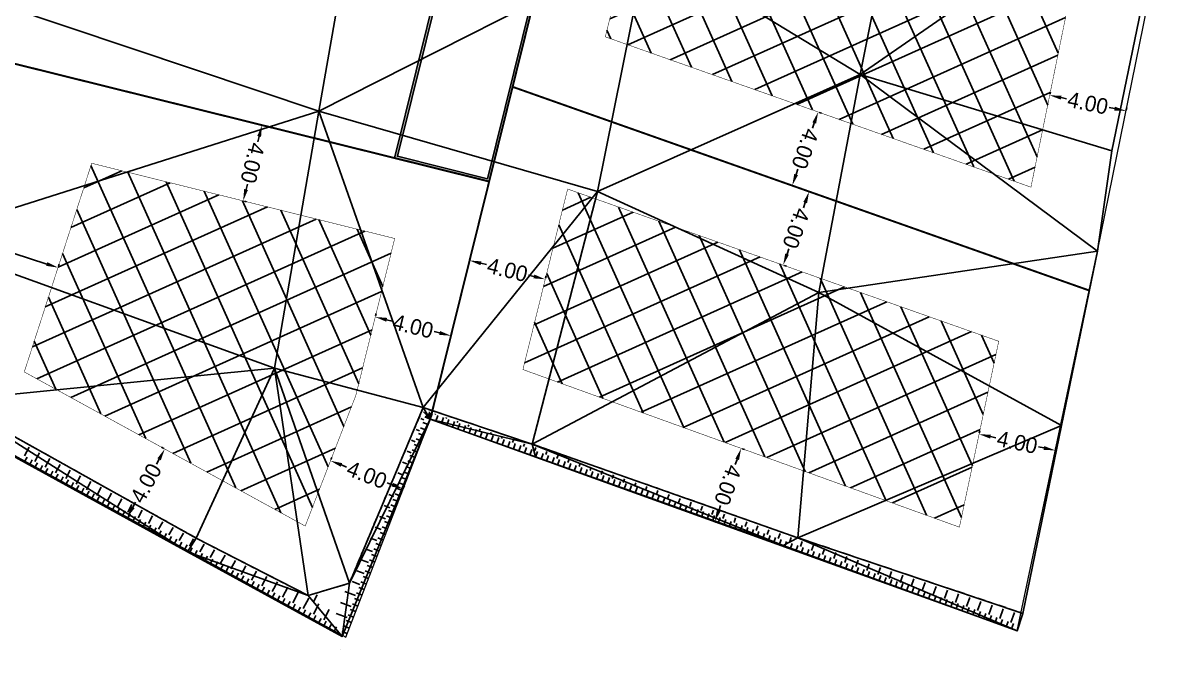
# Model space of a CAD drawing. Header units: metres. Extents: x 1851473 to 1851984, y 5183046 to 5183298.
# Drawn here: x 1851509.9 to 1851568.8, y 5183206.9 to 5183239 of the extents above; entities that cross this region are included whole.
import ezdxf

# ---------------------------------------------------------------- set-up
doc = ezdxf.new("R2010")
doc.units = ezdxf.units.M
doc.header["$LTSCALE"] = 2.5
doc.linetypes.add('L8', pattern=[0.225, 0.15, -0.075])
for name, color, linetype in [('PRO_IMPLANTATION_MAISON', 140, 'L8'), ('PRO_IMPLANTATION_MAISON_COT', 140, 'CONTINUOUS'), ('PRO_VOI_BORDURES', 140, 'CONTINUOUS'), ('TAL_HACH', 44, 'CONTINUOUS'), ('TN_', 94, 'CONTINUOUS')]:
    doc.layers.add(name, color=color, linetype=linetype)
doc.layers.add('PRO_PAR', color=1, linetype='CONTINUOUS', lineweight=35)
doc.layers.add('TAL', color=34, linetype='CONTINUOUS', lineweight=25)
doc.layers.add('PRO_PAR_SURF', color=7, linetype='CONTINUOUS', lineweight=20, true_color=0x285a87)
doc.styles.add('Ecriture', font='')
doc.styles.get('Ecriture').set_extended_font_data('NewsGoth BT')
doc.dimstyles.new('Voirie', dxfattribs={"dimtxt": 0.8, "dimasz": 0.6, "dimexe": 0.18, "dimexo": 0.0625, "dimgap": 0, "dimtad": 0, "dimzin": 0, "dimdsep": 46, "dimtxsty": 'Ecriture', "dimcen": 0.04, "dimclrd": 256, "dimclre": 256, "dimclrt": 256, "dimaunit": 2, "dimadec": 3, "dimazin": 0, "dimtfac": 1, "dimtofl": 0, "dimtmove": 0, "dimatfit": 0, "dimfxl": 1, "dimtolj": 1, "dimtzin": 0, "dimlwd": -1, "dimarcsym": 0})
pattern_1 = [(24.21, (1851429.304, 5183182.4787), (-0.651005, 1.447877), []), (114.21, (1851429.304, 5183182.4787), (-1.447877, -0.651005), [])]

# ---------------------------------------------------------------- blocks, each defined once
blk = doc.blocks.new('*D57')
at = {"layer": 'PRO_IMPLANTATION_MAISON_COT', "lineweight": -2, "transparency": 16777216}
for p, q in [((1851562.552, 5183235.348), (1851562.576, 5183235.463)), ((1851566.471, 5183234.548), (1851566.495, 5183234.663))]:
    blk.add_line(p, q, dxfattribs=at)
at = {"layer": 'PRO_IMPLANTATION_MAISON_COT', "transparency": 16777216}
for p, q in [((1851563.128, 5183235.167), (1851563.407, 5183235.11)), ((1851565.871, 5183234.607), (1851565.592, 5183234.664))]:
    blk.add_line(p, q, dxfattribs=at)
for points in [[(1851563.148, 5183235.265), (1851563.108, 5183235.069), (1851562.54, 5183235.287)], [(1851565.891, 5183234.705), (1851565.851, 5183234.509), (1851566.459, 5183234.487)]]:
    blk.add_solid(points, dxfattribs=at)
at = {"layer": 'PRO_IMPLANTATION_MAISON_COT', "transparency": 16777216, "insert": (1851564.499, 5183234.887), "char_height": 0.8, "attachment_point": 5, "rotation": 348.4643, "style": 'Ecriture'}
blk.add_mtext('\\A1;4.00', dxfattribs=at)
blk = doc.blocks.new('*D59')
at = {"layer": 'PRO_IMPLANTATION_MAISON_COT', "lineweight": -2, "transparency": 16777216}
for p, q in [((1851550.72, 5183234.412), (1851550.831, 5183234.373)), ((1851549.389, 5183230.64), (1851549.5, 5183230.601))]:
    blk.add_line(p, q, dxfattribs=at)
at = {"layer": 'PRO_IMPLANTATION_MAISON_COT', "transparency": 16777216}
for p, q in [((1851550.462, 5183233.867), (1851550.367, 5183233.598)), ((1851549.53, 5183231.227), (1851549.625, 5183231.495))]:
    blk.add_line(p, q, dxfattribs=at)
for points in [[(1851550.556, 5183233.834), (1851550.367, 5183233.9), (1851550.661, 5183234.433)], [(1851549.624, 5183231.193), (1851549.436, 5183231.26), (1851549.33, 5183230.661)]]:
    blk.add_solid(points, dxfattribs=at)
at = {"layer": 'PRO_IMPLANTATION_MAISON_COT', "transparency": 16777216, "insert": (1851549.996, 5183232.547), "char_height": 0.8, "attachment_point": 5, "rotation": 250.56393, "style": 'Ecriture'}
blk.add_mtext('\\A1;4.00', dxfattribs=at)
blk = doc.blocks.new('*D60')
at = {"layer": 'PRO_IMPLANTATION_MAISON_COT', "lineweight": -2, "transparency": 16777216}
for p, q in [((1851550.257, 5183230.334), (1851550.368, 5183230.295)), ((1851548.926, 5183226.562), (1851549.037, 5183226.523))]:
    blk.add_line(p, q, dxfattribs=at)
at = {"layer": 'PRO_IMPLANTATION_MAISON_COT', "transparency": 16777216}
for p, q in [((1851549.999, 5183229.789), (1851549.904, 5183229.52)), ((1851549.067, 5183227.148), (1851549.162, 5183227.417))]:
    blk.add_line(p, q, dxfattribs=at)
for points in [[(1851550.093, 5183229.755), (1851549.904, 5183229.822), (1851550.198, 5183230.354)], [(1851549.161, 5183227.115), (1851548.973, 5183227.181), (1851548.867, 5183226.582)]]:
    blk.add_solid(points, dxfattribs=at)
at = {"layer": 'PRO_IMPLANTATION_MAISON_COT', "transparency": 16777216, "insert": (1851549.533, 5183228.468), "char_height": 0.8, "attachment_point": 5, "rotation": 250.56393, "style": 'Ecriture'}
blk.add_mtext('\\A1;4.00', dxfattribs=at)
blk = doc.blocks.new('*D61')
at = {"layer": 'PRO_IMPLANTATION_MAISON_COT', "lineweight": -2, "transparency": 16777216}
for p, q in [((1851558.93, 5183217.978), (1851558.954, 5183218.093)), ((1851562.843, 5183217.149), (1851562.868, 5183217.264))]:
    blk.add_line(p, q, dxfattribs=at)
at = {"layer": 'PRO_IMPLANTATION_MAISON_COT', "transparency": 16777216}
for p, q in [((1851559.504, 5183217.792), (1851559.783, 5183217.733)), ((1851562.243, 5183217.212), (1851561.965, 5183217.271))]:
    blk.add_line(p, q, dxfattribs=at)
for points in [[(1851559.525, 5183217.89), (1851559.483, 5183217.694), (1851558.917, 5183217.917)], [(1851562.264, 5183217.31), (1851562.223, 5183217.115), (1851562.83, 5183217.088)]]:
    blk.add_solid(points, dxfattribs=at)
at = {"layer": 'PRO_IMPLANTATION_MAISON_COT', "transparency": 16777216, "insert": (1851560.874, 5183217.502), "char_height": 0.8, "attachment_point": 5, "rotation": 348.04868, "style": 'Ecriture'}
blk.add_mtext('\\A1;4.00', dxfattribs=at)
blk = doc.blocks.new('*D62')
at = {"layer": 'PRO_IMPLANTATION_MAISON_COT', "lineweight": -2, "transparency": 16777216}
for p, q in [((1851546.771, 5183217.171), (1851546.881, 5183217.131)), ((1851545.413, 5183213.409), (1851545.524, 5183213.369))]:
    blk.add_line(p, q, dxfattribs=at)
at = {"layer": 'PRO_IMPLANTATION_MAISON_COT', "transparency": 16777216}
for p, q in [((1851546.508, 5183216.628), (1851546.411, 5183216.36)), ((1851545.558, 5183213.994), (1851545.655, 5183214.262))]:
    blk.add_line(p, q, dxfattribs=at)
for points in [[(1851546.602, 5183216.594), (1851546.414, 5183216.662), (1851546.712, 5183217.192)], [(1851545.652, 5183213.96), (1851545.464, 5183214.028), (1851545.354, 5183213.43)]]:
    blk.add_solid(points, dxfattribs=at)
at = {"layer": 'PRO_IMPLANTATION_MAISON_COT', "transparency": 16777216, "insert": (1851546.033, 5183215.311), "char_height": 0.8, "attachment_point": 5, "rotation": 250.16118, "style": 'Ecriture'}
blk.add_mtext('\\A1;4.00', dxfattribs=at)
blk = doc.blocks.new('*D63')
at = {"layer": 'PRO_IMPLANTATION_MAISON_COT', "lineweight": -2, "transparency": 16777216}
for p, q in [((1851532.795, 5183226.882), (1851532.823, 5183226.996)), ((1851536.677, 5183225.919), (1851536.705, 5183226.033))]:
    blk.add_line(p, q, dxfattribs=at)
at = {"layer": 'PRO_IMPLANTATION_MAISON_COT', "transparency": 16777216}
for p, q in [((1851533.362, 5183226.677), (1851533.639, 5183226.608)), ((1851536.08, 5183226.003), (1851535.803, 5183226.071))]:
    blk.add_line(p, q, dxfattribs=at)
for points in [[(1851533.386, 5183226.774), (1851533.338, 5183226.58), (1851532.779, 5183226.821)], [(1851536.104, 5183226.1), (1851536.055, 5183225.906), (1851536.662, 5183225.858)]]:
    blk.add_solid(points, dxfattribs=at)
at = {"layer": 'PRO_IMPLANTATION_MAISON_COT', "transparency": 16777216, "insert": (1851534.721, 5183226.34), "char_height": 0.8, "attachment_point": 5, "rotation": 346.07325, "style": 'Ecriture'}
blk.add_mtext('\\A1;4.00', dxfattribs=at)
blk = doc.blocks.new('*D64')
at = {"layer": 'PRO_IMPLANTATION_MAISON_COT', "lineweight": -2, "transparency": 16777216}
for p, q in [((1851522.189, 5183233.744), (1851522.303, 5183233.716)), ((1851521.226, 5183229.862), (1851521.34, 5183229.833))]:
    blk.add_line(p, q, dxfattribs=at)
at = {"layer": 'PRO_IMPLANTATION_MAISON_COT', "transparency": 16777216}
for p, q in [((1851521.984, 5183233.177), (1851521.915, 5183232.9)), ((1851521.31, 5183230.459), (1851521.378, 5183230.736))]:
    blk.add_line(p, q, dxfattribs=at)
for points in [[(1851522.081, 5183233.153), (1851521.887, 5183233.201), (1851522.128, 5183233.759)], [(1851521.407, 5183230.435), (1851521.213, 5183230.483), (1851521.165, 5183229.877)]]:
    blk.add_solid(points, dxfattribs=at)
at = {"layer": 'PRO_IMPLANTATION_MAISON_COT', "transparency": 16777216, "insert": (1851521.647, 5183231.818), "char_height": 0.8, "attachment_point": 5, "rotation": 256.07325, "style": 'Ecriture'}
blk.add_mtext('\\A1;4.00', dxfattribs=at)
blk = doc.blocks.new('*D65')
at = {"layer": 'PRO_IMPLANTATION_MAISON_COT', "lineweight": -2, "transparency": 16777216}
for p, q in [((1851527.956, 5183223.987), (1851527.984, 5183224.101)), ((1851531.838, 5183223.024), (1851531.866, 5183223.138))]:
    blk.add_line(p, q, dxfattribs=at)
at = {"layer": 'PRO_IMPLANTATION_MAISON_COT', "transparency": 16777216}
for p, q in [((1851528.523, 5183223.782), (1851528.8, 5183223.713)), ((1851531.241, 5183223.108), (1851530.964, 5183223.177))]:
    blk.add_line(p, q, dxfattribs=at)
for points in [[(1851528.547, 5183223.879), (1851528.499, 5183223.685), (1851527.941, 5183223.926)], [(1851531.265, 5183223.205), (1851531.217, 5183223.011), (1851531.823, 5183222.964)]]:
    blk.add_solid(points, dxfattribs=at)
at = {"layer": 'PRO_IMPLANTATION_MAISON_COT', "transparency": 16777216, "insert": (1851529.882, 5183223.445), "char_height": 0.8, "attachment_point": 5, "rotation": 346.07325, "style": 'Ecriture'}
blk.add_mtext('\\A1;4.00', dxfattribs=at)
blk = doc.blocks.new('*D66')
at = {"layer": 'PRO_IMPLANTATION_MAISON_COT', "lineweight": -2, "transparency": 16777216}
for p, q in [((1851525.667, 5183216.615), (1851525.71, 5183216.724)), ((1851529.396, 5183215.168), (1851529.439, 5183215.278))]:
    blk.add_line(p, q, dxfattribs=at)
at = {"layer": 'PRO_IMPLANTATION_MAISON_COT', "transparency": 16777216}
for p, q in [((1851526.204, 5183216.34), (1851526.47, 5183216.236)), ((1851528.814, 5183215.327), (1851528.549, 5183215.43))]:
    blk.add_line(p, q, dxfattribs=at)
for points in [[(1851526.24, 5183216.433), (1851526.168, 5183216.246), (1851525.645, 5183216.557)], [(1851528.851, 5183215.42), (1851528.778, 5183215.234), (1851529.374, 5183215.11)]]:
    blk.add_solid(points, dxfattribs=at)
at = {"layer": 'PRO_IMPLANTATION_MAISON_COT', "transparency": 16777216, "insert": (1851527.509, 5183215.833), "char_height": 0.8, "attachment_point": 5, "rotation": 338.79646, "style": 'Ecriture'}
blk.add_mtext('\\A1;4.00', dxfattribs=at)
blk = doc.blocks.new('*D67')
at = {"layer": 'PRO_IMPLANTATION_MAISON_COT', "lineweight": -2, "transparency": 16777216}
for p, q in [((1851517.085, 5183217.19), (1851516.982, 5183217.246)), ((1851515.163, 5183213.682), (1851515.06, 5183213.738))]:
    blk.add_line(p, q, dxfattribs=at)
at = {"layer": 'PRO_IMPLANTATION_MAISON_COT', "transparency": 16777216}
for p, q in [((1851516.852, 5183216.633), (1851516.715, 5183216.383)), ((1851515.506, 5183214.178), (1851515.643, 5183214.428))]:
    blk.add_line(p, q, dxfattribs=at)
for points in [[(1851516.764, 5183216.681), (1851516.939, 5183216.585), (1851517.14, 5183217.159)], [(1851515.418, 5183214.226), (1851515.594, 5183214.13), (1851515.217, 5183213.652)]]:
    blk.add_solid(points, dxfattribs=at)
at = {"layer": 'PRO_IMPLANTATION_MAISON_COT', "transparency": 16777216, "insert": (1851516.179, 5183215.406), "char_height": 0.8, "attachment_point": 5, "rotation": 61.27225, "style": 'Ecriture'}
blk.add_mtext('\\A1;4.00', dxfattribs=at)
blk = doc.blocks.new('*D68')
at = {"layer": 'PRO_IMPLANTATION_MAISON_COT', "lineweight": -2, "transparency": 16777216}
for p, q in [((1851503.119, 5183229.285), (1851503.155, 5183229.397)), ((1851511.682, 5183226.516), (1851511.719, 5183226.628))]:
    blk.add_line(p, q, dxfattribs=at)
at = {"layer": 'PRO_IMPLANTATION_MAISON_COT', "transparency": 16777216}
for p, q in [((1851503.671, 5183229.041), (1851506.33, 5183228.182)), ((1851511.092, 5183226.641), (1851508.433, 5183227.501))]:
    blk.add_line(p, q, dxfattribs=at)
for points in [[(1851503.702, 5183229.137), (1851503.64, 5183228.946), (1851503.1, 5183229.226)], [(1851511.123, 5183226.737), (1851511.062, 5183226.546), (1851511.663, 5183226.457)]]:
    blk.add_solid(points, dxfattribs=at)
at = {"layer": 'PRO_IMPLANTATION_MAISON_COT', "transparency": 16777216, "insert": (1851507.382, 5183227.841), "char_height": 0.8, "attachment_point": 5, "rotation": 342.0794, "style": 'Ecriture'}
blk.add_mtext('\\A1;9.00', dxfattribs=at)

msp = doc.modelspace()

# ---------------------------------------------------------------- hatches: boundary and pattern name
at = {"layer": 'PRO_IMPLANTATION_MAISON'}
h = msp.add_hatch(dxfattribs=at)
h.set_pattern_fill('ANSI37', color=256, scale=0.5)
h.set_pattern_definition(pattern_1)
h.paths.add_polyline_path([(1851563.5, 5183239.993), (1851541.802, 5183246.588), (1851539.743, 5183238.285), (1851561.579, 5183230.58)])
h = msp.add_hatch(dxfattribs=at)
h.set_pattern_fill('ANSI37', color=256, scale=0.5)
h.set_pattern_definition(pattern_1)
h.paths.add_polyline_path([(1851528.938, 5183227.949), (1851513.393, 5183231.804), (1851509.934, 5183221.109), (1851524.346, 5183213.21), (1851526.943, 5183219.903)])
h = msp.add_hatch(dxfattribs=at)
h.set_pattern_fill('ANSI37', color=256, scale=0.5)
h.set_pattern_definition(pattern_1)
h.paths.add_polyline_path([(1851559.926, 5183222.68), (1851537.809, 5183230.484), (1851535.515, 5183221.232), (1851557.909, 5183213.153)])
at = {"layer": 'PRO_VOI_BORDURES'}
h = msp.add_hatch(color=256, dxfattribs=at)
h.dxf.hatch_style = 1
h.paths.add_polyline_path([(1851511.656, 5183247.978), (1851529.656, 5183243.514), (1851531.152, 5183241.031), (1851528.93, 5183232.072), (1851533.783, 5183230.869), (1851540.137, 5183256.493), (1851535.284, 5183257.696), (1851533.4, 5183250.096), (1851530.977, 5183248.636), (1851529.189, 5183251.604), (1851518.415, 5183254.276), (1851515.387, 5183252.451), (1851513.218, 5183252.989), (1851513.183, 5183252.874), (1851515.407, 5183252.323), (1851518.435, 5183254.147), (1851529.111, 5183251.5), (1851530.936, 5183248.472), (1851533.504, 5183250.019), (1851535.372, 5183257.551), (1851539.992, 5183256.405), (1851533.696, 5183231.014), (1851529.076, 5183232.16), (1851531.28, 5183241.051), (1851529.733, 5183243.619), (1851511.696, 5183248.091)])

# ---------------------------------------------------------------- linework, layer by layer
at = {"layer": 'PRO_IMPLANTATION_MAISON', "const_width": 0.025, "flags": 128}
for points in [[(1851563.5, 5183239.993), (1851541.802, 5183246.588), (1851539.743, 5183238.285), (1851561.579, 5183230.58)], [(1851528.938, 5183227.949), (1851513.393, 5183231.804), (1851509.934, 5183221.109), (1851524.346, 5183213.21), (1851526.943, 5183219.903)], [(1851559.926, 5183222.68), (1851537.809, 5183230.484), (1851535.515, 5183221.232), (1851557.909, 5183213.153)]]:
    msp.add_lwpolyline(points, close=True, dxfattribs=at)
at = {"layer": 'PRO_PAR', "const_width": 0.1, "flags": 128}
for points in [[(1851530.764, 5183218.694), (1851543.621, 5183270.541)], [(1851533.783, 5183230.869), (1851507.866, 5183237.296)], [(1851564.565, 5183225.285), (1851534.987, 5183235.722)]]:
    msp.add_lwpolyline(points, dxfattribs=at)
at = {"layer": 'PRO_PAR_SURF', "flags": 128}
for points in [[(1851538.934, 5183251.64), (1851540.137, 5183256.493), (1851535.284, 5183257.696), (1851533.826, 5183251.815), (1851514.328, 5183256.649), (1851520.18, 5183275.941), (1851523.867, 5183277.78), (1851518.743, 5183279.657), (1851510.294, 5183251.887), (1851507.475, 5183237.393), (1851507.007, 5183234.983), (1851502.018, 5183220.887), (1851502.04, 5183220.874), (1851503.33, 5183224.508), (1851507.866, 5183237.296), (1851533.783, 5183230.869), (1851534.987, 5183235.722)], [(1851568.148, 5183242.761), (1851538.934, 5183251.64), (1851534.987, 5183235.722), (1851564.565, 5183225.285), (1851564.993, 5183227.305)], [(1851533.783, 5183230.869), (1851507.866, 5183237.296), (1851503.33, 5183224.508), (1851502.04, 5183220.874), (1851526.425, 5183207.509), (1851530.764, 5183218.694)], [(1851564.565, 5183225.285), (1851534.987, 5183235.722), (1851530.764, 5183218.694), (1851560.871, 5183207.832)]]:
    msp.add_lwpolyline(points, close=True, dxfattribs=at)
at = {"layer": 'PRO_VOI_BORDURES', "flags": 128}
for points in [[(1851531.152, 5183241.031), (1851528.93, 5183232.072), (1851533.783, 5183230.869), (1851540.137, 5183256.493)], [(1851539.992, 5183256.405), (1851533.696, 5183231.014), (1851529.076, 5183232.16), (1851531.28, 5183241.051)]]:
    msp.add_lwpolyline(points, dxfattribs=at)
at = {"layer": 'TAL', "linetype": 'L8', "flags": 128}
msp.add_lwpolyline([(1851506.102, 5183219.641), (1851518.756, 5183212.593), (1851524.494, 5183209.652), (1851526.611, 5183210.28), (1851530.4, 5183219.28), (1851535.995, 5183217.406), (1851549.616, 5183212.61), (1851561.161, 5183208.734)], dxfattribs=at)
at = {"layer": 'TAL_HACH'}
for p, q in [((1851530.565, 5183218.913), (1851530.421, 5183219.072)), ((1851530.764, 5183218.694), (1851530.484, 5183218.802)), ((1851530.764, 5183218.694), (1851530.531, 5183218.882)), ((1851530.764, 5183218.694), (1851530.599, 5183218.944)), ((1851530.764, 5183218.694), (1851530.683, 5183218.983)), ((1851530.729, 5183218.988), (1851530.72, 5183219.068)), ((1851530.764, 5183218.694), (1851530.775, 5183218.994)), ((1851530.764, 5183218.694), (1851530.866, 5183218.976)), ((1851531.008, 5183218.925), (1851531.023, 5183218.966)), ((1851531.048, 5183218.591), (1851531.15, 5183218.873)), ((1851531.332, 5183218.489), (1851531.434, 5183218.771)), ((1851531.576, 5183218.72), (1851531.596, 5183218.774)), ((1851530.211, 5183218.098), (1851530.039, 5183218.164)), ((1851530.545, 5183218.13), (1851530.266, 5183218.239)), ((1851530.43, 5183218.661), (1851530.274, 5183218.722)), ((1851530.655, 5183218.412), (1851530.375, 5183218.52)), ((1851531.616, 5183218.386), (1851531.718, 5183218.669)), ((1851531.9, 5183218.284), (1851532.002, 5183218.566)), ((1851532.144, 5183218.515), (1851532.169, 5183218.583)), ((1851532.184, 5183218.181), (1851532.286, 5183218.464)), ((1851532.468, 5183218.079), (1851532.57, 5183218.361)), ((1851532.712, 5183218.31), (1851532.741, 5183218.391)), ((1851532.752, 5183217.976), (1851532.854, 5183218.259)), ((1851533.28, 5183218.105), (1851533.314, 5183218.199)), ((1851529.992, 5183217.534), (1851529.804, 5183217.607)), ((1851530.327, 5183217.566), (1851530.047, 5183217.675)), ((1851530.436, 5183217.848), (1851530.156, 5183217.957)), ((1851533.036, 5183217.874), (1851533.138, 5183218.156)), ((1851533.32, 5183217.771), (1851533.422, 5183218.054)), ((1851533.604, 5183217.669), (1851533.706, 5183217.951)), ((1851533.848, 5183217.9), (1851533.887, 5183218.007)), ((1851533.888, 5183217.567), (1851533.99, 5183217.849)), ((1851534.172, 5183217.464), (1851534.274, 5183217.746)), ((1851534.416, 5183217.695), (1851534.46, 5183217.815)), ((1851534.457, 5183217.362), (1851534.558, 5183217.644)), ((1851534.984, 5183217.49), (1851535.032, 5183217.623)), ((1851509.947, 5183216.813), (1851510.187, 5183217.251)), ((1851529.774, 5183216.97), (1851529.57, 5183217.05)), ((1851530.108, 5183217.003), (1851529.828, 5183217.111)), ((1851530.217, 5183217.285), (1851529.938, 5183217.393)), ((1851534.741, 5183217.259), (1851534.842, 5183217.541)), ((1851535.025, 5183217.157), (1851535.126, 5183217.439)), ((1851535.309, 5183217.054), (1851535.41, 5183217.336)), ((1851535.552, 5183217.285), (1851535.605, 5183217.431)), ((1851535.593, 5183216.952), (1851535.694, 5183217.234)), ((1851535.877, 5183216.849), (1851535.978, 5183217.131)), ((1851536.12, 5183217.08), (1851536.177, 5183217.236)), ((1851536.161, 5183216.747), (1851536.262, 5183217.029)), ((1851536.689, 5183216.875), (1851536.746, 5183217.035)), ((1851509.936, 5183216.478), (1851510.08, 5183216.741)), ((1851510.2, 5183216.333), (1851510.344, 5183216.596)), ((1851510.465, 5183216.187), (1851510.609, 5183216.451)), ((1851510.477, 5183216.523), (1851510.715, 5183216.957)), ((1851511.006, 5183216.233), (1851511.242, 5183216.664)), ((1851529.555, 5183216.407), (1851529.335, 5183216.492)), ((1851529.889, 5183216.439), (1851529.61, 5183216.548)), ((1851529.999, 5183216.721), (1851529.719, 5183216.829)), ((1851536.445, 5183216.644), (1851536.547, 5183216.926)), ((1851536.729, 5183216.542), (1851536.831, 5183216.824)), ((1851537.013, 5183216.439), (1851537.115, 5183216.722)), ((1851537.257, 5183216.67), (1851537.316, 5183216.835)), ((1851537.297, 5183216.337), (1851537.399, 5183216.619)), ((1851537.581, 5183216.234), (1851537.683, 5183216.517)), ((1851537.825, 5183216.465), (1851537.886, 5183216.634)), ((1851537.865, 5183216.132), (1851537.967, 5183216.414)), ((1851538.393, 5183216.26), (1851538.455, 5183216.434)), ((1851510.729, 5183216.042), (1851510.873, 5183216.306)), ((1851510.994, 5183215.897), (1851511.138, 5183216.161)), ((1851511.258, 5183215.752), (1851511.403, 5183216.015)), ((1851511.523, 5183215.607), (1851511.667, 5183215.87)), ((1851511.535, 5183215.943), (1851511.769, 5183216.37)), ((1851512.064, 5183215.653), (1851512.296, 5183216.076)), ((1851529.336, 5183215.843), (1851529.1, 5183215.935)), ((1851529.671, 5183215.875), (1851529.391, 5183215.984)), ((1851529.78, 5183216.157), (1851529.5, 5183216.266)), ((1851538.149, 5183216.029), (1851538.251, 5183216.312)), ((1851538.433, 5183215.927), (1851538.535, 5183216.209)), ((1851538.717, 5183215.824), (1851538.819, 5183216.107)), ((1851538.961, 5183216.055), (1851539.025, 5183216.233)), ((1851539.001, 5183215.722), (1851539.103, 5183216.004)), ((1851539.285, 5183215.62), (1851539.387, 5183215.902)), ((1851539.529, 5183215.85), (1851539.595, 5183216.033)), ((1851540.097, 5183215.646), (1851540.164, 5183215.832)), ((1851511.788, 5183215.462), (1851511.932, 5183215.725)), ((1851512.052, 5183215.317), (1851512.196, 5183215.58)), ((1851512.317, 5183215.172), (1851512.461, 5183215.435)), ((1851512.581, 5183215.027), (1851512.726, 5183215.29)), ((1851512.593, 5183215.363), (1851512.823, 5183215.783)), ((1851513.122, 5183215.073), (1851513.351, 5183215.489)), ((1851529.118, 5183215.279), (1851528.865, 5183215.377)), ((1851529.452, 5183215.312), (1851529.172, 5183215.42)), ((1851529.561, 5183215.594), (1851529.282, 5183215.702)), ((1851539.569, 5183215.517), (1851539.671, 5183215.799)), ((1851539.853, 5183215.415), (1851539.955, 5183215.697)), ((1851540.137, 5183215.312), (1851540.239, 5183215.594)), ((1851540.421, 5183215.21), (1851540.523, 5183215.492)), ((1851540.665, 5183215.441), (1851540.734, 5183215.632)), ((1851540.705, 5183215.107), (1851540.807, 5183215.389)), ((1851540.989, 5183215.005), (1851541.091, 5183215.287)), ((1851541.233, 5183215.236), (1851541.303, 5183215.431)), ((1851541.801, 5183215.031), (1851541.873, 5183215.23)), ((1851512.846, 5183214.882), (1851512.99, 5183215.145)), ((1851513.111, 5183214.737), (1851513.255, 5183215)), ((1851513.375, 5183214.592), (1851513.519, 5183214.855)), ((1851513.64, 5183214.447), (1851513.784, 5183214.71)), ((1851513.652, 5183214.783), (1851513.878, 5183215.195)), ((1851514.181, 5183214.493), (1851514.405, 5183214.902)), ((1851528.899, 5183214.716), (1851528.631, 5183214.82)), ((1851529.233, 5183214.748), (1851528.954, 5183214.857)), ((1851529.343, 5183215.03), (1851529.063, 5183215.138)), ((1851541.273, 5183214.902), (1851541.375, 5183215.184)), ((1851541.557, 5183214.8), (1851541.659, 5183215.082)), ((1851541.841, 5183214.697), (1851541.943, 5183214.979)), ((1851542.125, 5183214.595), (1851542.227, 5183214.877)), ((1851542.369, 5183214.826), (1851542.443, 5183215.03)), ((1851542.409, 5183214.492), (1851542.511, 5183214.775)), ((1851542.693, 5183214.39), (1851542.795, 5183214.672)), ((1851542.937, 5183214.621), (1851543.012, 5183214.829)), ((1851543.505, 5183214.416), (1851543.582, 5183214.629)), ((1851513.904, 5183214.302), (1851514.049, 5183214.565)), ((1851514.169, 5183214.157), (1851514.313, 5183214.42)), ((1851514.434, 5183214.012), (1851514.578, 5183214.275)), ((1851514.698, 5183213.867), (1851514.842, 5183214.13)), ((1851514.71, 5183214.203), (1851514.932, 5183214.608)), ((1851515.239, 5183213.913), (1851515.459, 5183214.315)), ((1851528.68, 5183214.152), (1851528.396, 5183214.262)), ((1851529.015, 5183214.184), (1851528.735, 5183214.293)), ((1851529.124, 5183214.466), (1851528.844, 5183214.575)), ((1851542.977, 5183214.287), (1851543.079, 5183214.57)), ((1851543.261, 5183214.185), (1851543.363, 5183214.467)), ((1851543.545, 5183214.082), (1851543.647, 5183214.365)), ((1851543.829, 5183213.98), (1851543.931, 5183214.262)), ((1851544.073, 5183214.211), (1851544.152, 5183214.428)), ((1851544.113, 5183213.877), (1851544.215, 5183214.16)), ((1851544.397, 5183213.775), (1851544.499, 5183214.057)), ((1851544.641, 5183214.006), (1851544.721, 5183214.228)), ((1851514.963, 5183213.722), (1851515.107, 5183213.985)), ((1851515.227, 5183213.577), (1851515.371, 5183213.84)), ((1851515.492, 5183213.432), (1851515.636, 5183213.695)), ((1851515.756, 5183213.287), (1851515.901, 5183213.55)), ((1851515.768, 5183213.623), (1851515.987, 5183214.021)), ((1851516.298, 5183213.333), (1851516.514, 5183213.727)), ((1851528.462, 5183213.588), (1851528.161, 5183213.705)), ((1851528.687, 5183213.339), (1851528.407, 5183213.448)), ((1851528.796, 5183213.621), (1851528.516, 5183213.729)), ((1851528.905, 5183213.903), (1851528.626, 5183214.011)), ((1851544.682, 5183213.673), (1851544.783, 5183213.955)), ((1851544.966, 5183213.57), (1851545.067, 5183213.852)), ((1851545.209, 5183213.801), (1851545.291, 5183214.027)), ((1851545.25, 5183213.468), (1851545.351, 5183213.75)), ((1851545.534, 5183213.365), (1851545.635, 5183213.647)), ((1851545.777, 5183213.596), (1851545.861, 5183213.827)), ((1851545.818, 5183213.263), (1851545.919, 5183213.545)), ((1851546.345, 5183213.391), (1851546.43, 5183213.626)), ((1851516.021, 5183213.142), (1851516.165, 5183213.405)), ((1851516.286, 5183212.997), (1851516.43, 5183213.26)), ((1851516.55, 5183212.852), (1851516.694, 5183213.115)), ((1851516.815, 5183212.707), (1851516.959, 5183212.97)), ((1851516.827, 5183213.042), (1851517.041, 5183213.434)), ((1851517.356, 5183212.752), (1851517.568, 5183213.14)), ((1851528.243, 5183213.025), (1851527.927, 5183213.147)), ((1851528.468, 5183212.775), (1851528.188, 5183212.884)), ((1851528.577, 5183213.057), (1851528.298, 5183213.166)), ((1851546.102, 5183213.16), (1851546.203, 5183213.442)), ((1851546.386, 5183213.058), (1851546.488, 5183213.34)), ((1851546.67, 5183212.955), (1851546.772, 5183213.237)), ((1851546.914, 5183213.186), (1851547, 5183213.425)), ((1851546.954, 5183212.853), (1851547.056, 5183213.135)), ((1851547.238, 5183212.75), (1851547.34, 5183213.032)), ((1851547.482, 5183212.981), (1851547.569, 5183213.225)), ((1851547.522, 5183212.648), (1851547.624, 5183212.93)), ((1851548.05, 5183212.776), (1851548.139, 5183213.024)), ((1851517.079, 5183212.562), (1851517.224, 5183212.825)), ((1851517.344, 5183212.417), (1851517.488, 5183212.68)), ((1851517.609, 5183212.272), (1851517.753, 5183212.535)), ((1851517.873, 5183212.127), (1851518.017, 5183212.39)), ((1851517.885, 5183212.462), (1851518.095, 5183212.846)), ((1851518.414, 5183212.172), (1851518.623, 5183212.553)), ((1851518.943, 5183211.882), (1851519.158, 5183212.274)), ((1851528.024, 5183212.461), (1851527.692, 5183212.59)), ((1851528.249, 5183212.212), (1851527.97, 5183212.32)), ((1851528.359, 5183212.494), (1851528.079, 5183212.602)), ((1851547.806, 5183212.545), (1851547.908, 5183212.828)), ((1851548.09, 5183212.443), (1851548.192, 5183212.725)), ((1851548.374, 5183212.34), (1851548.476, 5183212.623)), ((1851548.618, 5183212.571), (1851548.709, 5183212.824)), ((1851548.658, 5183212.238), (1851548.76, 5183212.52)), ((1851548.942, 5183212.135), (1851549.044, 5183212.418)), ((1851549.186, 5183212.366), (1851549.278, 5183212.623)), ((1851549.226, 5183212.033), (1851549.328, 5183212.315)), ((1851549.754, 5183212.161), (1851549.849, 5183212.426)), ((1851518.138, 5183211.982), (1851518.282, 5183212.245)), ((1851518.402, 5183211.837), (1851518.547, 5183212.1)), ((1851518.667, 5183211.692), (1851518.811, 5183211.955)), ((1851518.932, 5183211.547), (1851519.076, 5183211.81)), ((1851519.473, 5183211.592), (1851519.695, 5183211.999)), ((1851520.002, 5183211.302), (1851520.233, 5183211.724)), ((1851527.806, 5183211.897), (1851527.457, 5183212.033)), ((1851528.031, 5183211.648), (1851527.751, 5183211.757)), ((1851528.14, 5183211.93), (1851527.86, 5183212.038)), ((1851549.51, 5183211.93), (1851549.612, 5183212.213)), ((1851549.794, 5183211.828), (1851549.896, 5183212.11)), ((1851550.078, 5183211.726), (1851550.18, 5183212.008)), ((1851550.322, 5183211.956), (1851550.422, 5183212.234)), ((1851550.362, 5183211.623), (1851550.464, 5183211.905)), ((1851550.646, 5183211.521), (1851550.748, 5183211.803)), ((1851550.89, 5183211.752), (1851550.995, 5183212.042)), ((1851550.93, 5183211.418), (1851551.032, 5183211.7)), ((1851551.458, 5183211.547), (1851551.567, 5183211.85)), ((1851519.196, 5183211.402), (1851519.34, 5183211.665)), ((1851519.461, 5183211.257), (1851519.605, 5183211.52)), ((1851519.725, 5183211.112), (1851519.869, 5183211.375)), ((1851519.99, 5183210.967), (1851520.134, 5183211.23)), ((1851520.531, 5183211.012), (1851520.77, 5183211.448)), ((1851521.06, 5183210.722), (1851521.307, 5183211.173)), ((1851527.587, 5183211.334), (1851527.223, 5183211.475)), ((1851527.812, 5183211.084), (1851527.532, 5183211.193)), ((1851527.921, 5183211.366), (1851527.642, 5183211.475)), ((1851551.214, 5183211.316), (1851551.316, 5183211.598)), ((1851551.498, 5183211.213), (1851551.6, 5183211.495)), ((1851551.782, 5183211.111), (1851551.884, 5183211.393)), ((1851552.026, 5183211.342), (1851552.14, 5183211.657)), ((1851552.066, 5183211.008), (1851552.168, 5183211.29)), ((1851552.35, 5183210.906), (1851552.452, 5183211.188)), ((1851552.594, 5183211.137), (1851552.713, 5183211.465)), ((1851553.162, 5183210.932), (1851553.285, 5183211.273)), ((1851520.254, 5183210.822), (1851520.399, 5183211.085)), ((1851520.519, 5183210.677), (1851520.663, 5183210.94)), ((1851520.784, 5183210.532), (1851520.928, 5183210.795)), ((1851521.048, 5183210.387), (1851521.192, 5183210.65)), ((1851521.313, 5183210.241), (1851521.457, 5183210.505)), ((1851521.589, 5183210.432), (1851521.844, 5183210.897)), ((1851522.118, 5183210.142), (1851522.382, 5183210.622)), ((1851527.368, 5183210.77), (1851526.988, 5183210.918)), ((1851527.593, 5183210.521), (1851527.314, 5183210.629)), ((1851527.703, 5183210.803), (1851527.423, 5183210.911)), ((1851552.634, 5183210.803), (1851552.736, 5183211.085)), ((1851552.918, 5183210.701), (1851553.02, 5183210.983)), ((1851553.202, 5183210.598), (1851553.304, 5183210.881)), ((1851553.486, 5183210.496), (1851553.588, 5183210.778)), ((1851553.73, 5183210.727), (1851553.858, 5183211.081)), ((1851553.77, 5183210.393), (1851553.872, 5183210.676)), ((1851554.054, 5183210.291), (1851554.156, 5183210.573)), ((1851554.298, 5183210.522), (1851554.43, 5183210.888)), ((1851554.866, 5183210.317), (1851555.003, 5183210.696)), ((1851555.434, 5183210.112), (1851555.576, 5183210.504)), ((1851521.577, 5183210.096), (1851521.722, 5183210.36)), ((1851521.842, 5183209.951), (1851521.986, 5183210.215)), ((1851522.107, 5183209.806), (1851522.251, 5183210.069)), ((1851522.371, 5183209.661), (1851522.515, 5183209.924)), ((1851522.648, 5183209.852), (1851522.919, 5183210.347)), ((1851523.177, 5183209.562), (1851523.456, 5183210.071)), ((1851527.15, 5183210.206), (1851526.753, 5183210.36)), ((1851527.375, 5183209.957), (1851527.095, 5183210.066)), ((1851527.484, 5183210.239), (1851527.204, 5183210.347)), ((1851554.338, 5183210.188), (1851554.44, 5183210.471)), ((1851554.623, 5183210.086), (1851554.724, 5183210.368)), ((1851554.907, 5183209.983), (1851555.008, 5183210.266)), ((1851555.191, 5183209.881), (1851555.292, 5183210.163)), ((1851555.475, 5183209.779), (1851555.576, 5183210.061)), ((1851555.759, 5183209.676), (1851555.86, 5183209.958)), ((1851556.002, 5183209.907), (1851556.148, 5183210.312)), ((1851556.57, 5183209.702), (1851556.721, 5183210.119)), ((1851557.139, 5183209.497), (1851557.294, 5183209.927)), ((1851522.636, 5183209.516), (1851522.78, 5183209.779)), ((1851522.9, 5183209.371), (1851523.045, 5183209.634)), ((1851523.165, 5183209.226), (1851523.309, 5183209.489)), ((1851523.429, 5183209.081), (1851523.574, 5183209.344)), ((1851523.706, 5183209.272), (1851523.993, 5183209.796)), ((1851524.235, 5183208.982), (1851524.524, 5183209.508)), ((1851524.788, 5183209.363), (1851524.966, 5183209.687)), ((1851526.931, 5183209.643), (1851526.372, 5183209.86)), ((1851527.156, 5183209.393), (1851526.876, 5183209.502)), ((1851527.265, 5183209.675), (1851526.986, 5183209.784)), ((1851556.043, 5183209.574), (1851556.144, 5183209.856)), ((1851556.327, 5183209.471), (1851556.428, 5183209.753)), ((1851556.611, 5183209.369), (1851556.713, 5183209.651)), ((1851556.895, 5183209.266), (1851556.997, 5183209.548)), ((1851557.179, 5183209.164), (1851557.281, 5183209.446)), ((1851557.463, 5183209.061), (1851557.565, 5183209.343)), ((1851557.707, 5183209.292), (1851557.866, 5183209.735)), ((1851558.275, 5183209.087), (1851558.439, 5183209.542)), ((1851558.843, 5183208.882), (1851559.012, 5183209.35)), ((1851523.694, 5183208.936), (1851523.838, 5183209.199)), ((1851523.959, 5183208.791), (1851524.103, 5183209.054)), ((1851524.223, 5183208.646), (1851524.367, 5183208.909)), ((1851524.488, 5183208.501), (1851524.632, 5183208.764)), ((1851524.764, 5183208.692), (1851525.053, 5183209.218)), ((1851525.294, 5183208.402), (1851525.582, 5183208.928)), ((1851526.494, 5183208.515), (1851525.934, 5183208.732)), ((1851526.712, 5183209.079), (1851526.153, 5183209.296)), ((1851526.937, 5183208.83), (1851526.658, 5183208.938)), ((1851527.047, 5183209.112), (1851526.767, 5183209.22)), ((1851557.747, 5183208.959), (1851557.849, 5183209.241)), ((1851558.031, 5183208.856), (1851558.133, 5183209.138)), ((1851558.315, 5183208.754), (1851558.417, 5183209.036)), ((1851558.599, 5183208.651), (1851558.701, 5183208.934)), ((1851558.883, 5183208.549), (1851558.985, 5183208.831)), ((1851559.167, 5183208.446), (1851559.269, 5183208.729)), ((1851559.411, 5183208.677), (1851559.584, 5183209.158)), ((1851559.979, 5183208.472), (1851560.157, 5183208.966)), ((1851560.547, 5183208.267), (1851560.729, 5183208.773)), ((1851524.752, 5183208.356), (1851524.897, 5183208.619)), ((1851525.017, 5183208.211), (1851525.161, 5183208.474)), ((1851525.282, 5183208.066), (1851525.426, 5183208.329)), ((1851525.546, 5183207.921), (1851525.69, 5183208.184)), ((1851526.719, 5183208.266), (1851526.439, 5183208.375)), ((1851526.828, 5183208.548), (1851526.548, 5183208.656)), ((1851559.451, 5183208.344), (1851559.553, 5183208.626)), ((1851559.735, 5183208.241), (1851559.837, 5183208.524)), ((1851560.019, 5183208.139), (1851560.121, 5183208.421)), ((1851560.303, 5183208.036), (1851560.405, 5183208.319)), ((1851560.587, 5183207.934), (1851560.689, 5183208.216)), ((1851525.811, 5183207.776), (1851525.955, 5183208.039)), ((1851526.5, 5183207.702), (1851526.22, 5183207.811)), ((1851526.609, 5183207.984), (1851526.33, 5183208.093)), ((1851560.871, 5183207.832), (1851560.871, 5183207.832)), ((1851526.172, 5183206.857), (1851526.172, 5183206.857))]:
    msp.add_line(p, q, dxfattribs=at)
at = {"layer": 'TN_'}
for points in [[(1851541.897, 5183243.001, 302.02), (1851552.824, 5183236.35, 301.41), (1851555.502, 5183249.777, 301.71)], [(1851555.502, 5183249.777, 301.71), (1851552.824, 5183236.35, 301.41), (1851568.816, 5183247.423, 301.12)], [(1851508.919, 5183239.871, 302.74), (1851525.05, 5183234.467, 302.36), (1851527.277, 5183247.249, 302.71)], [(1851525.05, 5183234.467, 302.36), (1851541.897, 5183243.001, 302.02), (1851527.277, 5183247.249, 302.71)], [(1851552.824, 5183236.35, 301.41), (1851565.723, 5183232.445, 300.8), (1851568.816, 5183247.423, 301.12)], [(1851525.05, 5183234.467, 302.36), (1851539.337, 5183230.358, 301.74), (1851541.897, 5183243.001, 302.02)], [(1851539.337, 5183230.358, 301.74), (1851552.824, 5183236.35, 301.41), (1851541.897, 5183243.001, 302.02)], [(1851504.401, 5183227.929, 302.48), (1851525.05, 5183234.467, 302.36), (1851508.919, 5183239.871, 302.74)], [(1851539.337, 5183230.358, 301.74), (1851550.694, 5183225.188, 301.16), (1851552.824, 5183236.35, 301.41)], [(1851550.694, 5183225.188, 301.16), (1851564.993, 5183227.305, 300.6), (1851552.824, 5183236.35, 301.41)], [(1851552.824, 5183236.35, 301.41), (1851564.993, 5183227.305, 300.6), (1851565.723, 5183232.445, 300.8)], [(1851504.401, 5183227.929, 302.48), (1851522.774, 5183221.299, 302), (1851525.05, 5183234.467, 302.36)], [(1851525.05, 5183234.467, 302.36), (1851522.774, 5183221.299, 302), (1851530.4, 5183219.28, 301.51)], [(1851525.05, 5183234.467, 302.36), (1851530.4, 5183219.28, 301.51), (1851539.337, 5183230.358, 301.74)], [(1851530.4, 5183219.28, 301.51), (1851535.995, 5183217.406, 301.35), (1851539.337, 5183230.358, 301.74)], [(1851539.337, 5183230.358, 301.74), (1851535.995, 5183217.406, 301.35), (1851550.694, 5183225.188, 301.16)], [(1851506.102, 5183219.641, 302.27), (1851522.774, 5183221.299, 302), (1851504.401, 5183227.929, 302.48)], [(1851550.694, 5183225.188, 301.16), (1851563.153, 5183218.363, 300.56), (1851564.993, 5183227.305, 300.6)], [(1851535.995, 5183217.406, 301.35), (1851549.616, 5183212.61, 300.62), (1851550.694, 5183225.188, 301.16)], [(1851550.694, 5183225.188, 301.16), (1851549.616, 5183212.61, 300.62), (1851563.153, 5183218.363, 300.56)], [(1851506.102, 5183219.641, 302.27), (1851518.756, 5183212.593, 301.79), (1851522.774, 5183221.299, 302)], [(1851518.756, 5183212.593, 301.79), (1851524.494, 5183209.652, 301.51), (1851522.774, 5183221.299, 302)], [(1851522.774, 5183221.299, 302), (1851524.494, 5183209.652, 301.51), (1851526.611, 5183210.28, 301.47)], [(1851522.774, 5183221.299, 302), (1851526.611, 5183210.28, 301.47), (1851530.4, 5183219.28, 301.51)], [(1851505.647, 5183218.827, 302.45), (1851518.301, 5183211.886, 302.11), (1851506.102, 5183219.641, 302.27)], [(1851506.102, 5183219.641, 302.27), (1851518.301, 5183211.886, 302.11), (1851518.756, 5183212.593, 301.79)], [(1851530.4, 5183219.28, 301.51), (1851526.611, 5183210.28, 301.47), (1851530.764, 5183218.694, 302.03)], [(1851530.4, 5183219.28, 301.51), (1851530.764, 5183218.694, 302.03), (1851535.995, 5183217.406, 301.35)], [(1851526.235, 5183207.544, 301.93), (1851530.764, 5183218.694, 302.03), (1851526.611, 5183210.28, 301.47)], [(1851530.764, 5183218.694, 302.03), (1851536.156, 5183216.751, 301.64), (1851535.995, 5183217.406, 301.35)], [(1851549.616, 5183212.61, 300.62), (1851561.166, 5183208.732, 300.2), (1851563.153, 5183218.363, 300.56)], [(1851536.156, 5183216.751, 301.64), (1851548.869, 5183212.221, 301.03), (1851535.995, 5183217.406, 301.35)], [(1851535.995, 5183217.406, 301.35), (1851548.869, 5183212.221, 301.03), (1851549.616, 5183212.61, 300.62)], [(1851518.756, 5183212.593, 301.79), (1851518.301, 5183211.886, 302.11), (1851524.494, 5183209.652, 301.51)], [(1851548.869, 5183212.221, 301.03), (1851560.871, 5183207.832, 300.49), (1851549.616, 5183212.61, 300.62)], [(1851549.616, 5183212.61, 300.62), (1851560.871, 5183207.832, 300.49), (1851561.166, 5183208.732, 300.2)], [(1851518.301, 5183211.886, 302.11), (1851526.235, 5183207.544, 301.93), (1851524.494, 5183209.652, 301.51)], [(1851524.494, 5183209.652, 301.51), (1851526.235, 5183207.544, 301.93), (1851526.611, 5183210.28, 301.47)]]:
    msp.add_3dface(points, dxfattribs=at)

# ---------------------------------------------------------------- dimensions: what is measured, and where the dimension line sits
at = {"layer": 'PRO_IMPLANTATION_MAISON_COT'}
for p1, p2, picture, middle in [((1851562.54, 5183235.287), (1851566.459, 5183234.487), '*D57', (1851564.499, 5183234.887)), ((1851550.661, 5183234.433), (1851549.33, 5183230.661), '*D59', (1851549.996, 5183232.547)), ((1851521.165, 5183229.877), (1851522.128, 5183233.759), '*D64', (1851521.647, 5183231.818)), ((1851548.867, 5183226.582), (1851550.198, 5183230.354), '*D60', (1851549.533, 5183228.468)), ((1851511.663, 5183226.457), (1851503.1, 5183229.226), '*D68', (1851507.382, 5183227.841)), ((1851536.662, 5183225.858), (1851532.779, 5183226.821), '*D63', (1851534.721, 5183226.34)), ((1851527.941, 5183223.926), (1851531.823, 5183222.964), '*D65', (1851529.882, 5183223.445)), ((1851558.917, 5183217.917), (1851562.83, 5183217.088), '*D61', (1851560.874, 5183217.502)), ((1851517.14, 5183217.159), (1851515.217, 5183213.652), '*D67', (1851516.179, 5183215.406)), ((1851546.712, 5183217.192), (1851545.354, 5183213.43), '*D62', (1851546.033, 5183215.311)), ((1851525.645, 5183216.557), (1851529.374, 5183215.11), '*D66', (1851527.509, 5183215.833))]:
    dim = msp.add_aligned_dim(p1=p1, p2=p2, distance=0, dimstyle='Voirie', dxfattribs=at)
    dim.commit()
    dim.dimension.update_dxf_attribs({"geometry": picture, "text_midpoint": middle})

doc.saveas('drawing.dxf')
